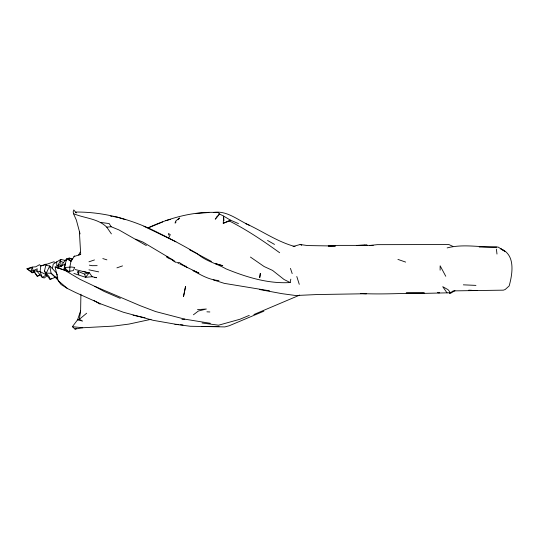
<?xml version="1.0" encoding="UTF-8"?>
<svg xmlns="http://www.w3.org/2000/svg" width="539" height="539" viewBox="0 0 539 539"><rect width="100%" height="100%" fill="white"/><g stroke="black" fill="none" stroke-linecap="round" stroke-linejoin="round"><path stroke-width="0.81" d="M64.498 269.951L64.498 267.506L66.58 258.868L68.197 258.552L72.495 258.996L70.98 261.166L69.841 267.203L69.72 272.06M440.127 270.18L440.147 265.794L445.766 276.278M151.035 319.31L128.942 324.087L113.419 326.108L82.723 327.759L75.022 329.1L72.381 326.695L77.569 319.843L79.361 319.304L80.614 310.848L80.911 294.213M451.433 292.731L449.708 293.236L449.775 291.72L447.97 289.618L442.728 286.674L447.02 292.852L451.433 292.731L454.97 290.716M238.467 223.611L230.321 220.094L229.378 221.003L223.247 223.308L223.645 216.105L219.548 214.023L218.127 212.528C193.959 211.072 170.095 217.749 148.265 227.741M58.839 268.644L58.643 264.245L60.806 259.4L66.257 260.687M57.464 275.085L56.433 272.99L52.391 268.584L53.213 264.15L60.806 259.4L60.422 260.869L61.291 266.3L58.461 267.081M80.075 233.906L76.356 220.067L73.472 213.626L73.203 211.699L73.803 209.9L76.188 212.952L75.905 212.036C105.26 211.867 133.921 220.074 159.921 233.616C172.689 239.902 185.207 246.673 197.51 253.822C205.554 261.166 216.691 263.47 225.982 268.853C246.323 277.134 267.93 283.891 290.164 282.551L290.804 279.175M46.084 264.144L46.543 265.491L49.743 265.963L51.104 273.26L57.727 279.647L55.389 277.208L50.147 279.512L46.401 274.836L44.454 271.11L46.084 264.144L40.775 265.956L39.502 264.696L35.756 266.812L32.205 267.108L26.95 268.772L32.091 272.795L34.577 272.006M57.639 268.22L58.643 264.245L61.291 266.3L65.482 263.611L63.764 269.493M80.614 310.848L77.569 319.843L82.568 321.082L79.361 319.304L86.664 313.22M168.384 238.561L170.263 234.66L168.464 233.481L168.7 235.065M80.163 252.171L78.613 255.055L80.702 254.341L79.368 231.366M61.291 266.3L63.38 262.648L66.58 258.868L70.98 261.166L74.692 255.863M58.643 264.245L56.777 266.61L56.703 261.772M94.325 277.511L96.649 277.713L92.149 276.729L89.312 272.7L85.58 277.302L73.836 273.421M176.071 221.994L175.054 223.133L175.95 220.801L179.635 217.985L178.106 219.703M185.355 266.589L185.901 265.996M51.266 278.495L50.147 279.512L49.413 277.086L44.454 271.11M33.29 271.824L32.091 272.795L31.127 271.319L26.95 268.772L31.067 267.957M46.853 275.941L44.279 277.969L42.305 277.497L36.895 271.083L33.243 270.699L31.127 271.319L32.205 267.108L33.243 270.699L37.38 276.426L39.947 274.661M193.42 314.796L198.345 311.037L206.356 309.022L197.51 309.635M39.63 274.816L37.38 276.426L34.974 272.633M449.708 293.236L453.245 290.885L503.386 290.157L505.151 289.524L509.166 285.946C512.562 273.677 515.648 254.644 500.899 248.897L504.848 251.309L498.07 247.037C481.111 247.664 463.769 243.561 447.134 247.913M223.247 223.308L230.321 220.094L223.645 216.105L223.928 220.707M148.919 227.613L162.697 221.933M44.724 264.986L53.759 261.819L54.944 262.318M78.323 271.515L77.293 271.959L78.856 274.466L78.323 271.515L84.623 274.102L89.312 272.7M253.876 314.527L299.657 295.123M249.281 315.369L239.909 319.263L218.612 325.192L202.044 323.002M263.874 311.185L229.257 325.738L224.871 326.917L190.22 326.257L174.865 324.249M73.796 256.618L80.702 254.341M75.022 329.1L76.545 328.534M116.909 267.856L122.528 265.895M88.975 261.806L94.466 259.939M165.742 220.646L170.391 219.366M43.935 265.181L40.775 265.956L40.088 271.636L42.305 277.497L46.401 274.836L40.088 271.636L36.895 271.083L37.252 268.779L33.243 270.699L34.132 271.568M293.075 246.464L300.122 244.511L307.513 245.562L335.42 246.027L328.285 245.993L338.836 245.38L373.116 245.386L369.613 245.474L377.307 244.659L448.872 244.544L452.881 246.39M208.903 212.507L196.102 213.464M181.96 319.492L184.762 319.155L210.399 323.312M73.472 213.626C84.455 218.369 97.802 218.329 106.742 227.128L111.149 226.737L118.984 229.944L146.372 245.602M92.149 276.729L85.58 277.302L84.623 274.102M65.745 270.612L64.498 267.506L71.62 267.027L74.705 267.465L73.257 270.625L68.44 271.407L55.126 266.953L58.138 280.624L61.089 284.498L67.476 288.533L75.601 292.536L101.366 304.104L123.343 312.229L153.15 320.314L174.784 324.094M213.828 212.386C227.047 210.392 238.07 220.242 249.469 225.302C264.555 232.599 278.764 242.26 295.102 246.572M424.651 292.953C403.233 293.263 381.821 294.563 360.436 293.512L366.513 293.735L317.154 294.543L295.682 295.52L281.971 293.661L259.717 289.544M423.553 292.947L406.15 293.021L421.491 293.425L447.02 292.852M201.418 326.614L218.989 326.364M97.168 265.639L92.115 265.687L89.346 265.154M479.225 247.03L496.641 247.071M54.998 277.201L57.794 277.187M471.753 290.332L468.6 290.285L476.954 290.541M437.904 292.744L439.447 292.771L437.823 292.495M463.351 284.835L475.944 285.387M206.915 311.825L209.853 311.966M175.579 324.242L178.887 324.559M180.538 324.721L183.017 324.956M72.381 326.695L82.723 327.759M179.736 263.847L198.945 273.091L192.969 270.517C201 275.153 209.496 279.977 218.942 280.543M100.712 222.445L109.188 223.577L111.149 226.737M168.175 257.123L166.612 256.914L168.592 258.322L171.274 259.32L175.626 262.385M110.576 216.159L112.132 216.388M113.689 216.611L117.576 217.183L125.237 219.602M269.574 290.824L224.285 283.359L213.289 279.856M88.948 269.83L98.731 271.872M133.059 315.194L145.045 317.781M75.19 269.527L88.174 272.774L83.087 271.299M184.762 319.155L155.582 311.555L140.221 305.701L94.77 286.337L79.846 279.249L65.037 270.443L55.126 266.953M301.725 244.955L300.122 244.511L301.685 244.989M102.814 258.572L106.884 259.838M397.93 259.4L405.645 262.089M135.626 239.161L142.855 242.051L173.942 260.573M143.913 226.292L175.896 241.735M120.298 298.39L104.121 291.417L94.77 286.337M245.663 223.638L249.469 225.302M71.364 258.902L69.235 257.871L68.197 258.552L70.98 261.166M290.164 282.551L284.073 279.512L272.559 270.41L264.09 266.515L250.433 257.063M172.824 260.371L174.993 261.455M176.442 262.176L178.611 263.261L178.22 262.81M189.634 249.813L211.49 261.442M229.378 221.003C247.098 229.958 263.598 241.142 279.667 252.744M267.539 240.455L274.513 244.416M93.618 300.317L100.146 304.171M60.422 260.869L63.38 262.648M179.015 262.385L187.215 267.533M58.138 280.624L67.476 288.533M55.389 277.208L51.104 273.26L46.266 273.125L49.743 265.963L52.391 268.584M64.498 267.506L68.541 271.676M106.742 227.128L111.398 233.886M290.454 268.375L292.185 273.61M296.8 276.5L299.273 284.329M496.419 249.119L496.985 254.058M260.169 273.846L259.717 277.666L260.472 273.59L260.169 273.846M185.531 286.586L183.55 296.396L185.531 286.586M217.028 216.779L215.243 219.191L219.548 214.023L217.028 216.779M364.351 245.13L356.933 245.427L367.12 245.117L364.351 245.13M222.722 265.714L215.6 263.659L222.722 265.714"/></g></svg>
